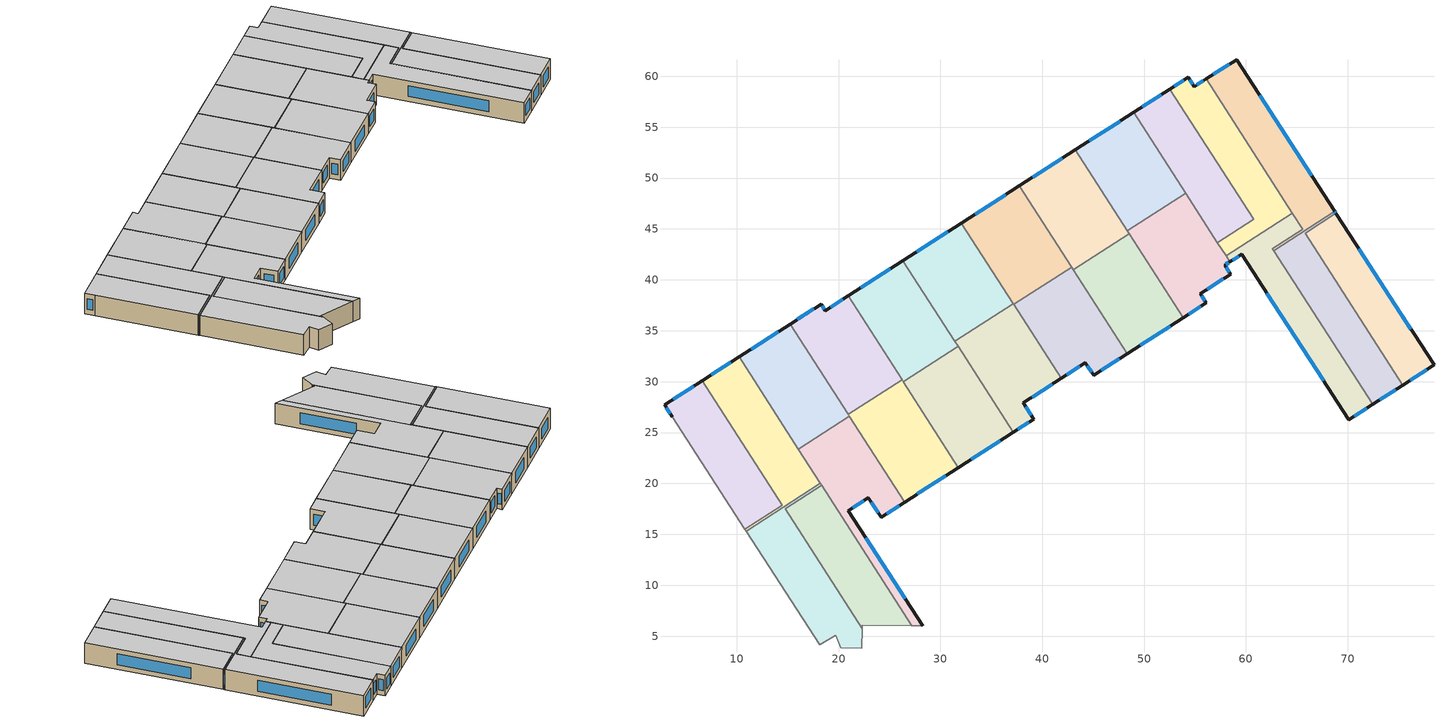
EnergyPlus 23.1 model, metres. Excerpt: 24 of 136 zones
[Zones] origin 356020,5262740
6fda64c62b3f0a39_F0_dwelling_0
 floor ground (EU_floor_Construction): 6.62,30.11 14.48,17.88 10.78,15.5 3.63,26.55 2.89,27.71 z0
 wall outside (EU_wall_Construction): 6.62,30.11 2.89,27.71 3.63,26.55 z0:3
 wall to 6fda64c62b3f0a39_F0_dwelling_1 (EU_wall_Construction): 10.78,15.5 14.48,17.88 6.62,30.11 z0:3
 wall adiabatic (EU_wall_Construction): 3.63,26.55 10.78,15.5 z0:3
 window (EU_Window_Construction): 5.74,29.55 3.76,28.28 / 3.06,27.44 3.46,26.82 z0.7:2.3
 ceiling to 6fda64c62b3f0a39_F1_dwelling_0 (EU_floor_Construction): 14.48,17.88 6.62,30.11 2.89,27.71 3.63,26.55 10.78,15.5 z3
6fda64c62b3f0a39_F0_dwelling_1
 floor ground (EU_floor_Construction): 10.22,32.42 18.2,20 10.91,15.31 10.78,15.5 14.48,17.88 6.62,30.11 z0
 wall outside (EU_wall_Construction): 10.22,32.42 6.62,30.11 z0:3
 wall to 6fda64c62b3f0a39_F0_dwelling_2 (EU_wall_Construction): 10.91,15.31 18.2,20 z0:3
 wall adiabatic (EU_wall_Construction): 10.78,15.5 10.91,15.31 z0:3
 wall to 6fda64c62b3f0a39_F0_dwelling_4 (EU_wall_Construction): 16.03,23.38 10.22,32.42 z0:3
 wall to 6fda64c62b3f0a39_F0_dwelling_5 (EU_wall_Construction): 18.2,20 16.03,23.38 z0:3
 window (EU_Window_Construction): 9.37,31.88 7.46,30.65 z0.7:2.3
 ceiling to 6fda64c62b3f0a39_F1_dwelling_1 (EU_floor_Construction): 14.48,17.88 10.78,15.5 10.91,15.31 18.2,20 10.22,32.42 6.62,30.11 z3
6fda64c62b3f0a39_F0_dwelling_10
 floor ground (EU_floor_Construction): 32.06,45.58 37.14,37.67 31.39,33.98 26.31,41.88 z0
 wall outside (EU_wall_Construction): 32.06,45.58 26.31,41.88 z0:3
 wall to 6fda64c62b3f0a39_F0_dwelling_11 (EU_wall_Construction): 31.39,33.98 37.14,37.67 z0:3
 wall to 6fda64c62b3f0a39_F0_dwelling_12 (EU_wall_Construction): 37.14,37.67 32.06,45.58 z0:3
 wall to 6fda64c62b3f0a39_F0_dwelling_8 (EU_wall_Construction): 26.31,41.88 31.39,33.98 z0:3
 window (EU_Window_Construction): 30.71,44.71 27.66,42.75 z0.7:2.3
 ceiling to 6fda64c62b3f0a39_F1_dwelling_10 (EU_floor_Construction): 37.14,37.67 32.06,45.58 26.31,41.88 31.39,33.98 z3
6fda64c62b3f0a39_F0_dwelling_11
 floor ground (EU_floor_Construction): 37.14,37.67 41.86,30.33 38.11,27.93 39.15,26.31 37.15,25.02 31.39,33.98 z0
 wall outside (EU_wall_Construction): 37.15,25.02 39.15,26.31 38.11,27.93 41.86,30.33 z0:3
 wall to 6fda64c62b3f0a39_F0_dwelling_9 (EU_wall_Construction): 31.73,33.45 37.15,25.02 z0:3
 wall to 6fda64c62b3f0a39_F0_dwelling_13 (EU_wall_Construction): 41.86,30.33 37.19,37.59 z0:3
 wall to 6fda64c62b3f0a39_F0_dwelling_12 (EU_wall_Construction): 37.19,37.59 37.14,37.67 z0:3
 wall to 6fda64c62b3f0a39_F0_dwelling_8 (EU_wall_Construction): 31.39,33.98 31.73,33.46 z0:3
 window (EU_Window_Construction): 38.99,28.49 40.98,29.77 / 38.91,26.69 38.36,27.55 / 37.62,25.33 38.68,26.01 z0.7:2.3
 ceiling to 6fda64c62b3f0a39_F1_dwelling_11 (EU_floor_Construction): 39.15,26.31 38.11,27.93 41.86,30.33 37.14,37.67 31.39,33.98 37.15,25.02 z3
6fda64c62b3f0a39_F0_dwelling_12
 floor ground (EU_floor_Construction): 37.75,49.24 42.88,41.25 37.19,37.59 32.06,45.58 z0
 wall outside (EU_wall_Construction): 37.75,49.24 32.06,45.58 z0:3
 wall to 6fda64c62b3f0a39_F0_dwelling_13 (EU_wall_Construction): 37.19,37.59 42.88,41.25 z0:3
 wall to 6fda64c62b3f0a39_F0_dwelling_14 (EU_wall_Construction): 42.88,41.25 37.75,49.24 z0:3
 window (EU_Window_Construction): 36.41,48.38 33.4,46.44 z0.7:2.3
 ceiling to 6fda64c62b3f0a39_F1_dwelling_12 (EU_floor_Construction): 42.88,41.25 37.75,49.24 32.06,45.58 37.19,37.59 z3
6fda64c62b3f0a39_F0_dwelling_13
 floor ground (EU_floor_Construction): 42.88,41.25 48.35,32.74 45.03,30.61 44.24,31.86 41.86,30.33 37.19,37.59 z0
 wall outside (EU_wall_Construction): 41.86,30.33 44.24,31.86 45.03,30.61 48.35,32.74 z0:3
 wall to 6fda64c62b3f0a39_F0_dwelling_15 (EU_wall_Construction): 48.35,32.74 43.05,40.99 z0:3
 wall to 6fda64c62b3f0a39_F0_dwelling_14 (EU_wall_Construction): 43.05,40.99 42.88,41.25 z0:3
 window (EU_Window_Construction): 45.81,31.11 47.57,32.24 / 44.42,31.56 44.85,30.9 / 42.42,30.69 43.68,31.5 z0.7:2.3
 ceiling to 6fda64c62b3f0a39_F1_dwelling_13 (EU_floor_Construction): 48.35,32.74 42.88,41.25 37.19,37.59 41.86,30.33 44.24,31.86 45.03,30.61 z3
6fda64c62b3f0a39_F0_dwelling_14
 floor ground (EU_floor_Construction): 43.26,52.78 48.56,44.53 43.05,40.99 37.75,49.24 z0
 wall outside (EU_wall_Construction): 43.26,52.78 37.75,49.24 z0:3
 wall to 6fda64c62b3f0a39_F0_dwelling_15 (EU_wall_Construction): 43.05,40.99 48.56,44.53 z0:3
 wall to 6fda64c62b3f0a39_F0_dwelling_16 (EU_wall_Construction): 48.36,44.85 43.26,52.78 z0:3
 wall to 6fda64c62b3f0a39_F0_dwelling_17 (EU_wall_Construction): 48.56,44.53 48.36,44.85 z0:3
 window (EU_Window_Construction): 41.97,51.95 39.05,50.07 z0.7:2.3
 ceiling to 6fda64c62b3f0a39_F1_dwelling_14 (EU_floor_Construction): 48.56,44.53 43.26,52.78 37.75,49.24 43.05,40.99 z3
6fda64c62b3f0a39_F0_dwelling_15
 floor ground (EU_floor_Construction): 48.56,44.53 53.86,36.29 48.35,32.74 43.05,40.99 z0
 wall outside (EU_wall_Construction): 48.35,32.74 53.86,36.29 z0:3
 wall to 6fda64c62b3f0a39_F0_dwelling_17 (EU_wall_Construction): 53.86,36.29 48.56,44.53 z0:3
 window (EU_Window_Construction): 49.64,33.57 52.56,35.45 z0.7:2.3
 ceiling to 6fda64c62b3f0a39_F1_dwelling_15 (EU_floor_Construction): 53.86,36.29 48.56,44.53 43.05,40.99 48.35,32.74 z3
6fda64c62b3f0a39_F0_dwelling_16
 floor ground (EU_floor_Construction): 48.99,56.46 54.09,48.53 48.36,44.85 43.26,52.78 z0
 wall outside (EU_wall_Construction): 48.99,56.46 43.26,52.78 z0:3
 wall to 6fda64c62b3f0a39_F0_dwelling_17 (EU_wall_Construction): 48.36,44.85 54.09,48.53 z0:3
 wall to 6fda64c62b3f0a39_F0_dwelling_18 (EU_wall_Construction): 54.09,48.53 48.99,56.46 z0:3
 window (EU_Window_Construction): 47.65,55.6 44.61,53.64 z0.7:2.3
 ceiling to 6fda64c62b3f0a39_F1_dwelling_16 (EU_floor_Construction): 54.09,48.53 48.99,56.46 43.26,52.78 48.36,44.85 z3
6fda64c62b3f0a39_F0_dwelling_17
 floor ground (EU_floor_Construction): 54.09,48.53 58.43,41.77 57.93,41.45 58.5,40.56 55.53,38.64 56.11,37.74 53.86,36.29 48.36,44.85 z0
 wall outside (EU_wall_Construction): 53.86,36.29 56.11,37.74 55.53,38.64 58.5,40.56 57.93,41.45 58.43,41.77 z0:3
 wall to 6fda64c62b3f0a39_F0_dwelling_19 (EU_wall_Construction): 58.05,42.36 57.21,43.67 z0:3
 wall to 6fda64c62b3f0a39_F0_dwelling_20 (EU_wall_Construction): 58.43,41.77 58.05,42.36 z0:3
 wall to 6fda64c62b3f0a39_F0_dwelling_18 (EU_wall_Construction): 57.21,43.67 54.09,48.53 z0:3
 window (EU_Window_Construction): 58.05,41.52 58.31,41.69 / 58.37,40.77 58.06,41.24 / 56.22,39.09 57.8,40.11 / 55.97,37.95 55.66,38.43 / 54.39,36.63 55.58,37.39 z0.7:2.3
 ceiling to 6fda64c62b3f0a39_F1_dwelling_17 (EU_floor_Construction): 56.11,37.74 55.53,38.64 58.5,40.56 57.93,41.45 58.43,41.77 54.09,48.53 48.36,44.85 53.86,36.29 z3
6fda64c62b3f0a39_F0_dwelling_18
 floor ground (EU_floor_Construction): 52.54,58.74 60.76,45.95 57.21,43.67 48.99,56.46 z0
 wall outside (EU_wall_Construction): 52.54,58.74 48.99,56.46 z0:3
 wall to 6fda64c62b3f0a39_F0_dwelling_19 (EU_wall_Construction): 57.21,43.67 60.76,45.95 52.54,58.74 z0:3
 window (EU_Window_Construction): 51.71,58.21 49.83,57 z0.7:2.3
 ceiling to 6fda64c62b3f0a39_F1_dwelling_18 (EU_floor_Construction): 60.76,45.95 52.54,58.74 48.99,56.46 57.21,43.67 z3
6fda64c62b3f0a39_F0_dwelling_19
 floor ground (EU_floor_Construction): 56.1,59.74 64.58,46.55 58.05,42.36 57.21,43.67 60.76,45.95 52.54,58.74 54.34,59.9 54.93,58.98 z0
 wall outside (EU_wall_Construction): 56.1,59.74 54.93,58.98 54.34,59.9 52.54,58.74 z0:3
 wall to 6fda64c62b3f0a39_F0_dwelling_20 (EU_wall_Construction): 58.05,42.36 64.58,46.55 z0:3
 wall to 6fda64c62b3f0a39_F0_dwelling_21 (EU_wall_Construction): 64.58,46.55 56.1,59.74 z0:3
 window (EU_Window_Construction): 53.92,59.63 52.97,59.01 / 54.79,59.2 54.48,59.68 / 55.83,59.56 55.2,59.16 z0.7:2.3
 ceiling to 6fda64c62b3f0a39_F1_dwelling_19 (EU_floor_Construction): 64.58,46.55 56.1,59.74 54.93,58.98 54.34,59.9 52.54,58.74 60.76,45.95 57.21,43.67 58.05,42.36 z3
6fda64c62b3f0a39_F0_dwelling_2
 floor ground (EU_floor_Construction): 18.33,19.8 14.73,17.49 22.3,5.7 22.27,3.79 20.19,3.86 19.7,5.07 18.12,4.17 10.91,15.31 18.2,20 z0
 wall adiabatic (EU_wall_Construction): 10.91,15.31 18.12,4.17 19.7,5.07 20.19,3.86 22.27,3.79 22.3,5.7 z0:3
 wall to 6fda64c62b3f0a39_F0_dwelling_5 (EU_wall_Construction): 18.33,19.8 18.2,20 z0:3
 wall to 6fda64c62b3f0a39_F0_dwelling_3 (EU_wall_Construction): 22.3,5.7 14.73,17.49 18.33,19.8 z0:3
 ceiling to 6fda64c62b3f0a39_F1_dwelling_2 (EU_floor_Construction): 22.27,3.79 22.3,5.7 14.73,17.49 18.33,19.8 18.2,20 10.91,15.31 18.12,4.17 19.7,5.07 20.19,3.86 z3
6fda64c62b3f0a39_F0_dwelling_20
 floor ground (EU_floor_Construction): 65.58,44.98 62.61,43.07 72.45,27.76 70.1,26.25 59.58,42.51 58.43,41.77 58.05,42.36 64.58,46.55 z0
 wall outside (EU_wall_Construction): 58.43,41.77 59.58,42.51 70.1,26.25 72.45,27.76 z0:3
 wall to 6fda64c62b3f0a39_F0_dwelling_21 (EU_wall_Construction): 62.74,42.88 62.61,43.07 65.58,44.98 64.58,46.55 z0:3
 wall to 6fda64c62b3f0a39_F0_dwelling_22 (EU_wall_Construction): 72.45,27.76 62.74,42.88 z0:3
 window (EU_Window_Construction): 70.65,26.6 71.9,27.4 / 62.05,38.69 67.63,30.07 / 58.7,41.94 59.31,42.34 z0.7:2.3
 ceiling to 6fda64c62b3f0a39_F1_dwelling_20 (EU_floor_Construction): 72.45,27.76 62.61,43.07 65.58,44.98 64.58,46.55 58.05,42.36 58.43,41.77 59.58,42.51 70.1,26.25 z3
6fda64c62b3f0a39_F0_dwelling_21
 floor ground (EU_floor_Construction): 59.08,61.65 68.73,46.73 62.74,42.88 62.61,43.07 65.58,44.98 56.1,59.74 z0
 wall outside (EU_wall_Construction): 68.73,46.73 59.08,61.65 56.1,59.74 z0:3
 wall to 6fda64c62b3f0a39_F0_dwelling_22 (EU_wall_Construction): 62.74,42.88 68.73,46.73 z0:3
 window (EU_Window_Construction): 58.38,61.2 56.8,60.18 / 66.46,50.23 61.35,58.14 z0.7:2.3
 ceiling to 6fda64c62b3f0a39_F1_dwelling_21 (EU_floor_Construction): 65.58,44.98 62.61,43.07 62.74,42.88 68.73,46.73 59.08,61.65 56.1,59.74 z3
6fda64c62b3f0a39_F0_dwelling_22
 floor ground (EU_floor_Construction): 68.85,46.54 65.83,44.59 75.42,29.67 72.45,27.76 62.74,42.88 68.73,46.73 z0
 wall outside (EU_wall_Construction): 72.45,27.76 75.42,29.67 / 68.85,46.54 68.73,46.73 z0:3
 wall to 6fda64c62b3f0a39_F0_dwelling_23 (EU_wall_Construction): 75.42,29.67 65.83,44.59 68.85,46.54 z0:3
 window (EU_Window_Construction): 73.15,28.21 74.72,29.22 / 68.82,46.58 68.76,46.68 z0.7:2.3
 ceiling to 6fda64c62b3f0a39_F1_dwelling_22 (EU_floor_Construction): 75.42,29.67 65.83,44.59 68.85,46.54 68.73,46.73 62.74,42.88 72.45,27.76 z3
6fda64c62b3f0a39_F0_dwelling_23
 floor ground (EU_floor_Construction): 68.85,46.54 78.49,31.64 75.42,29.67 65.83,44.59 z0
 wall outside (EU_wall_Construction): 75.42,29.67 78.49,31.64 68.85,46.54 z0:3
 window (EU_Window_Construction): 76.22,35.14 71.11,43.04 / 76.14,30.13 77.77,31.17 z0.7:2.3
 ceiling to 6fda64c62b3f0a39_F1_dwelling_23 (EU_floor_Construction): 78.49,31.64 68.85,46.54 65.83,44.59 75.42,29.67 z3
6fda64c62b3f0a39_F0_dwelling_3
 floor ground (EU_floor_Construction): 18.33,19.8 27.19,6.01 22.31,6.05 22.3,5.7 14.73,17.49 z0
 wall adiabatic (EU_wall_Construction): 22.3,5.7 22.31,6.05 27.19,6.01 z0:3
 wall to 6fda64c62b3f0a39_F0_dwelling_5 (EU_wall_Construction): 27.19,6.01 18.33,19.8 z0:3
 ceiling to 6fda64c62b3f0a39_F1_dwelling_3 (EU_floor_Construction): 27.19,6.01 18.33,19.8 14.73,17.49 22.3,5.7 22.31,6.05 z3
6fda64c62b3f0a39_F0_dwelling_4
 floor ground (EU_floor_Construction): 15.24,35.65 21.05,26.61 16.03,23.38 10.22,32.42 z0
 wall outside (EU_wall_Construction): 15.24,35.65 10.22,32.42 z0:3
 wall to 6fda64c62b3f0a39_F0_dwelling_5 (EU_wall_Construction): 16.03,23.38 21.05,26.61 z0:3
 wall to 6fda64c62b3f0a39_F0_dwelling_6 (EU_wall_Construction): 20.94,26.78 15.24,35.65 z0:3
 wall to 6fda64c62b3f0a39_F0_dwelling_7 (EU_wall_Construction): 21.05,26.61 20.94,26.78 z0:3
 window (EU_Window_Construction): 14.06,34.9 11.4,33.18 z0.7:2.3
 ceiling to 6fda64c62b3f0a39_F1_dwelling_4 (EU_floor_Construction): 21.05,26.61 15.24,35.65 10.22,32.42 16.03,23.38 z3
6fda64c62b3f0a39_F0_dwelling_5
 floor ground (EU_floor_Construction): 21.05,26.61 26.47,18.17 24.16,16.68 22.92,18.59 20.94,17.33 28.27,6 27.19,6.01 18.33,19.8 18.2,20 16.03,23.38 z0
 wall outside (EU_wall_Construction): 28.27,6 20.94,17.33 22.92,18.59 24.16,16.68 26.47,18.17 z0:3
 wall adiabatic (EU_wall_Construction): 27.19,6.01 28.27,6 z0:3
 wall to 6fda64c62b3f0a39_F0_dwelling_7 (EU_wall_Construction): 26.47,18.17 21.05,26.61 z0:3
 window (EU_Window_Construction): 24.7,17.03 25.93,17.82 / 23.21,18.14 23.87,17.13 / 21.41,17.62 22.45,18.3 / 26.55,8.66 22.66,14.67 z0.7:2.3
 ceiling to 6fda64c62b3f0a39_F1_dwelling_5 (EU_floor_Construction): 28.27,6 20.94,17.33 22.92,18.59 24.16,16.68 26.47,18.17 21.05,26.61 16.03,23.38 18.2,20 18.33,19.8 27.19,6.01 z3
6fda64c62b3f0a39_F0_dwelling_6
 floor ground (EU_floor_Construction): 20.92,38.42 26.22,30.17 20.94,26.78 15.24,35.65 18.27,37.6 18.67,36.98 z0
 wall outside (EU_wall_Construction): 20.92,38.42 18.67,36.98 18.27,37.6 15.24,35.65 z0:3
 wall to 6fda64c62b3f0a39_F0_dwelling_7 (EU_wall_Construction): 20.94,26.78 26.22,30.17 z0:3
 wall to 6fda64c62b3f0a39_F0_dwelling_8 (EU_wall_Construction): 26.22,30.17 20.92,38.42 z0:3
 window (EU_Window_Construction): 17.56,37.14 15.95,36.11 / 18.58,37.12 18.36,37.45 / 20.39,38.08 19.2,37.32 z0.7:2.3
 ceiling to 6fda64c62b3f0a39_F1_dwelling_6 (EU_floor_Construction): 26.22,30.17 20.92,38.42 18.67,36.98 18.27,37.6 15.24,35.65 20.94,26.78 z3
6fda64c62b3f0a39_F0_dwelling_7
 floor ground (EU_floor_Construction): 26.22,30.17 31.76,21.56 26.47,18.17 20.94,26.78 z0
 wall outside (EU_wall_Construction): 26.47,18.17 31.76,21.56 z0:3
 wall to 6fda64c62b3f0a39_F0_dwelling_9 (EU_wall_Construction): 31.76,21.56 26.34,29.99 z0:3
 wall to 6fda64c62b3f0a39_F0_dwelling_8 (EU_wall_Construction): 26.34,29.99 26.22,30.17 z0:3
 window (EU_Window_Construction): 27.71,18.97 30.52,20.76 z0.7:2.3
 ceiling to 6fda64c62b3f0a39_F1_dwelling_7 (EU_floor_Construction): 31.76,21.56 26.22,30.17 20.94,26.78 26.47,18.17 z3
6fda64c62b3f0a39_F0_dwelling_8
 floor ground (EU_floor_Construction): 26.31,41.88 31.73,33.46 26.34,29.99 20.92,38.42 z0
 wall outside (EU_wall_Construction): 26.31,41.88 20.92,38.42 z0:3
 wall to 6fda64c62b3f0a39_F0_dwelling_9 (EU_wall_Construction): 26.34,29.99 31.73,33.46 z0:3
 window (EU_Window_Construction): 25.05,41.07 22.19,39.23 z0.7:2.3
 ceiling to 6fda64c62b3f0a39_F1_dwelling_8 (EU_floor_Construction): 31.73,33.46 26.31,41.88 20.92,38.42 26.34,29.99 z3
6fda64c62b3f0a39_F0_dwelling_9
 floor ground (EU_floor_Construction): 31.73,33.46 37.15,25.02 31.76,21.56 26.34,29.99 z0
 wall outside (EU_wall_Construction): 31.76,21.56 37.15,25.02 z0:3
 window (EU_Window_Construction): 33.02,22.37 35.88,24.21 z0.7:2.3
 ceiling to 6fda64c62b3f0a39_F1_dwelling_9 (EU_floor_Construction): 37.15,25.02 31.73,33.46 26.34,29.99 31.76,21.56 z3
[Building]
EU S2 Campaign: North Axis=0; Terrain=City; Solar Distribution=FullExterior
[Site:Location]
Budapest.Ferenc.Liszt.Intl.AP: Latitude=47.437; Longitude=19.256; Time Zone=1; Elevation=185
[SizingPeriod:WeatherFileDays]
AnnualSizingPeriod: Begin Month=1; Begin Day of Month=1; End Month=12; End Day of Month=31; Day of Week for Start Day=Monday; Use Weather File Daylight Saving Period=No; Use Weather File Rain and Snow Indicators=No
[MATERIAL]
EU_InternalMass_Material: Roughness=MediumRough; Thickness=0.1; Conductivity=1; Density=1800; Specific Heat=900; Thermal Absorptance=0.9; Solar Absorptance=0.7; Visible Absorptance=0.7
[MATERIAL:NOMASS] Roughness=MediumRough; Thermal Absorptance=0.9; Solar Absorptance=0.7; Visible Absorptance=0.7
Name | Thermal Resistance
EU_wall_NoMass | 0.832559
EU_floor_NoMass | 0.872794
[WINDOWMATERIAL:SIMPLEGLAZINGSYSTEM]
EU_Window_SimpleGlazing: UFactor=2.79869; Solar Heat Gain Coefficient=0.75; Visible Transmittance=0.75
[CONSTRUCTION]
EU_wall_Construction: EU_wall_NoMass
EU_floor_Construction: EU_floor_NoMass
EU_Window_Construction: EU_Window_SimpleGlazing
EU_InternalMass_Construction: EU_InternalMass_Material
[ZONE] Type=1; Multiplier=1; Ceiling Height=autocalculate; Floor Area=autocalculate; Part of Total Floor Area=Yes
Name | Volume
6fda64c62b3f0a39_F0_dwelling_0 | 192.625
6fda64c62b3f0a39_F0_dwelling_1 | 192.644
6fda64c62b3f0a39_F0_dwelling_10 | 192.657
6fda64c62b3f0a39_F0_dwelling_11 | 192.633
6fda64c62b3f0a39_F0_dwelling_12; 6fda64c62b3f0a39_F0_dwelling_22; 6fda64c62b3f0a39_F0_dwelling_7 | 192.626
6fda64c62b3f0a39_F0_dwelling_13 | 192.621
6fda64c62b3f0a39_F0_dwelling_14; 6fda64c62b3f0a39_F0_dwelling_19 | 192.646
6fda64c62b3f0a39_F0_dwelling_15 | 192.645
6fda64c62b3f0a39_F0_dwelling_16 | 192.619
6fda64c62b3f0a39_F0_dwelling_17; 6fda64c62b3f0a39_F0_dwelling_9 | 192.632
6fda64c62b3f0a39_F0_dwelling_18 | 192.649
6fda64c62b3f0a39_F0_dwelling_2 | 192.631
6fda64c62b3f0a39_F0_dwelling_20 | 192.656
6fda64c62b3f0a39_F0_dwelling_21 | 192.635
6fda64c62b3f0a39_F0_dwelling_23 | 192.613
6fda64c62b3f0a39_F0_dwelling_3 | 192.623
6fda64c62b3f0a39_F0_dwelling_4 | 192.661
6fda64c62b3f0a39_F0_dwelling_5 | 192.63
6fda64c62b3f0a39_F0_dwelling_6 | 192.647
6fda64c62b3f0a39_F0_dwelling_8 | 192.614
[INTERNALMASS] Construction=EU_InternalMass_Construction
Name | Zone or ZoneList | Surface Area
6fda64c62b3f0a39_F0_dwelling_0_EU_InternalMass | 6fda64c62b3f0a39_F0_dwelling_0 | 64.2085
6fda64c62b3f0a39_F0_dwelling_1_EU_InternalMass | 6fda64c62b3f0a39_F0_dwelling_1 | 64.2147
6fda64c62b3f0a39_F0_dwelling_2_EU_InternalMass | 6fda64c62b3f0a39_F0_dwelling_2 | 64.21
6fda64c62b3f0a39_F0_dwelling_3_EU_InternalMass | 6fda64c62b3f0a39_F0_dwelling_3 | 64.2078
6fda64c62b3f0a39_F0_dwelling_4_EU_InternalMass | 6fda64c62b3f0a39_F0_dwelling_4 | 64.22
6fda64c62b3f0a39_F0_dwelling_5_EU_InternalMass | 6fda64c62b3f0a39_F0_dwelling_5 | 64.2097
6fda64c62b3f0a39_F0_dwelling_6_EU_InternalMass | 6fda64c62b3f0a39_F0_dwelling_6 | 64.2157
6fda64c62b3f0a39_F0_dwelling_7_EU_InternalMass | 6fda64c62b3f0a39_F0_dwelling_7 | 64.2082
6fda64c62b3f0a39_F0_dwelling_8_EU_InternalMass | 6fda64c62b3f0a39_F0_dwelling_8 | 64.2047
6fda64c62b3f0a39_F0_dwelling_9_EU_InternalMass | 6fda64c62b3f0a39_F0_dwelling_9 | 64.2101
6fda64c62b3f0a39_F0_dwelling_10_EU_InternalMass | 6fda64c62b3f0a39_F0_dwelling_10 | 64.2169
6fda64c62b3f0a39_F0_dwelling_11_EU_InternalMass | 6fda64c62b3f0a39_F0_dwelling_11 | 64.2109
6fda64c62b3f0a39_F0_dwelling_12_EU_InternalMass | 6fda64c62b3f0a39_F0_dwelling_12 | 64.2081
6fda64c62b3f0a39_F0_dwelling_13_EU_InternalMass | 6fda64c62b3f0a39_F0_dwelling_13 | 64.2067
6fda64c62b3f0a39_F0_dwelling_14_EU_InternalMass | 6fda64c62b3f0a39_F0_dwelling_14 | 64.2161
6fda64c62b3f0a39_F0_dwelling_15_EU_InternalMass | 6fda64c62b3f0a39_F0_dwelling_15 | 64.2146
6fda64c62b3f0a39_F0_dwelling_16_EU_InternalMass | 6fda64c62b3f0a39_F0_dwelling_16 | 64.2062
6fda64c62b3f0a39_F0_dwelling_17_EU_InternalMass | 6fda64c62b3f0a39_F0_dwelling_17 | 64.211
6fda64c62b3f0a39_F0_dwelling_18_EU_InternalMass | 6fda64c62b3f0a39_F0_dwelling_18 | 64.2174
6fda64c62b3f0a39_F0_dwelling_19_EU_InternalMass | 6fda64c62b3f0a39_F0_dwelling_19 | 64.215
6fda64c62b3f0a39_F0_dwelling_20_EU_InternalMass | 6fda64c62b3f0a39_F0_dwelling_20 | 64.2183
6fda64c62b3f0a39_F0_dwelling_21_EU_InternalMass | 6fda64c62b3f0a39_F0_dwelling_21 | 64.2117
6fda64c62b3f0a39_F0_dwelling_22_EU_InternalMass | 6fda64c62b3f0a39_F0_dwelling_22 | 64.2078
6fda64c62b3f0a39_F0_dwelling_23_EU_InternalMass | 6fda64c62b3f0a39_F0_dwelling_23 | 64.2048
[OTHEREQUIPMENT] Fuel Type=Electricity; Design Level Calculation Method=Watts/Area; Power per Zone Floor Area=1; Fraction Latent=0; Fraction Radiant=0; Fraction Lost=0; Carbon Dioxide Generation Rate=0; EndUse Subcategory=EU_Step8_InternalGains
Name | Zone or ZoneList or Space or SpaceList | Schedule
EU_Step8_InternalGain_6fda64c62b3f0a39_F0_dwelling_0_f000 | 6fda64c62b3f0a39_F0_dwelling_0 | EU_Step8_GainSchedule_6fda64c62b3f0a39_F0_dwelling_0_f000
EU_Step8_InternalGain_6fda64c62b3f0a39_F0_dwelling_1_f000 | 6fda64c62b3f0a39_F0_dwelling_1 | EU_Step8_GainSchedule_6fda64c62b3f0a39_F0_dwelling_1_f000
EU_Step8_InternalGain_6fda64c62b3f0a39_F0_dwelling_2_f000 | 6fda64c62b3f0a39_F0_dwelling_2 | EU_Step8_GainSchedule_6fda64c62b3f0a39_F0_dwelling_2_f000
EU_Step8_InternalGain_6fda64c62b3f0a39_F0_dwelling_3_f000 | 6fda64c62b3f0a39_F0_dwelling_3 | EU_Step8_GainSchedule_6fda64c62b3f0a39_F0_dwelling_3_f000
EU_Step8_InternalGain_6fda64c62b3f0a39_F0_dwelling_4_f000 | 6fda64c62b3f0a39_F0_dwelling_4 | EU_Step8_GainSchedule_6fda64c62b3f0a39_F0_dwelling_4_f000
EU_Step8_InternalGain_6fda64c62b3f0a39_F0_dwelling_5_f000 | 6fda64c62b3f0a39_F0_dwelling_5 | EU_Step8_GainSchedule_6fda64c62b3f0a39_F0_dwelling_5_f000
EU_Step8_InternalGain_6fda64c62b3f0a39_F0_dwelling_6_f000 | 6fda64c62b3f0a39_F0_dwelling_6 | EU_Step8_GainSchedule_6fda64c62b3f0a39_F0_dwelling_6_f000
EU_Step8_InternalGain_6fda64c62b3f0a39_F0_dwelling_7_f000 | 6fda64c62b3f0a39_F0_dwelling_7 | EU_Step8_GainSchedule_6fda64c62b3f0a39_F0_dwelling_7_f000
EU_Step8_InternalGain_6fda64c62b3f0a39_F0_dwelling_8_f000 | 6fda64c62b3f0a39_F0_dwelling_8 | EU_Step8_GainSchedule_6fda64c62b3f0a39_F0_dwelling_8_f000
EU_Step8_InternalGain_6fda64c62b3f0a39_F0_dwelling_9_f000 | 6fda64c62b3f0a39_F0_dwelling_9 | EU_Step8_GainSchedule_6fda64c62b3f0a39_F0_dwelling_9_f000
EU_Step8_InternalGain_6fda64c62b3f0a39_F0_dwelling_10_f000 | 6fda64c62b3f0a39_F0_dwelling_10 | EU_Step8_GainSchedule_6fda64c62b3f0a39_F0_dwelling_10_f000
EU_Step8_InternalGain_6fda64c62b3f0a39_F0_dwelling_11_f000 | 6fda64c62b3f0a39_F0_dwelling_11 | EU_Step8_GainSchedule_6fda64c62b3f0a39_F0_dwelling_11_f000
EU_Step8_InternalGain_6fda64c62b3f0a39_F0_dwelling_12_f000 | 6fda64c62b3f0a39_F0_dwelling_12 | EU_Step8_GainSchedule_6fda64c62b3f0a39_F0_dwelling_12_f000
EU_Step8_InternalGain_6fda64c62b3f0a39_F0_dwelling_13_f000 | 6fda64c62b3f0a39_F0_dwelling_13 | EU_Step8_GainSchedule_6fda64c62b3f0a39_F0_dwelling_13_f000
EU_Step8_InternalGain_6fda64c62b3f0a39_F0_dwelling_14_f000 | 6fda64c62b3f0a39_F0_dwelling_14 | EU_Step8_GainSchedule_6fda64c62b3f0a39_F0_dwelling_14_f000
EU_Step8_InternalGain_6fda64c62b3f0a39_F0_dwelling_15_f000 | 6fda64c62b3f0a39_F0_dwelling_15 | EU_Step8_GainSchedule_6fda64c62b3f0a39_F0_dwelling_15_f000
EU_Step8_InternalGain_6fda64c62b3f0a39_F0_dwelling_16_f000 | 6fda64c62b3f0a39_F0_dwelling_16 | EU_Step8_GainSchedule_6fda64c62b3f0a39_F0_dwelling_16_f000
EU_Step8_InternalGain_6fda64c62b3f0a39_F0_dwelling_17_f000 | 6fda64c62b3f0a39_F0_dwelling_17 | EU_Step8_GainSchedule_6fda64c62b3f0a39_F0_dwelling_17_f000
EU_Step8_InternalGain_6fda64c62b3f0a39_F0_dwelling_18_f000 | 6fda64c62b3f0a39_F0_dwelling_18 | EU_Step8_GainSchedule_6fda64c62b3f0a39_F0_dwelling_18_f000
EU_Step8_InternalGain_6fda64c62b3f0a39_F0_dwelling_19_f000 | 6fda64c62b3f0a39_F0_dwelling_19 | EU_Step8_GainSchedule_6fda64c62b3f0a39_F0_dwelling_19_f000
EU_Step8_InternalGain_6fda64c62b3f0a39_F0_dwelling_20_f000 | 6fda64c62b3f0a39_F0_dwelling_20 | EU_Step8_GainSchedule_6fda64c62b3f0a39_F0_dwelling_20_f000
EU_Step8_InternalGain_6fda64c62b3f0a39_F0_dwelling_21_f000 | 6fda64c62b3f0a39_F0_dwelling_21 | EU_Step8_GainSchedule_6fda64c62b3f0a39_F0_dwelling_21_f000
EU_Step8_InternalGain_6fda64c62b3f0a39_F0_dwelling_22_f000 | 6fda64c62b3f0a39_F0_dwelling_22 | EU_Step8_GainSchedule_6fda64c62b3f0a39_F0_dwelling_22_f000
EU_Step8_InternalGain_6fda64c62b3f0a39_F0_dwelling_23_f000 | 6fda64c62b3f0a39_F0_dwelling_23 | EU_Step8_GainSchedule_6fda64c62b3f0a39_F0_dwelling_23_f000
[ZONEVENTILATION:DESIGNFLOWRATE] Schedule=EU_AlwaysOn; Design Flow Rate Calculation Method=AirChanges/Hour; Air Changes per Hour=0.475469; Ventilation Type=Natural; Fan Pressure Rise=0; Fan Total Efficiency=1; Constant Term Coefficient=1; Temperature Term Coefficient=0; Velocity Term Coefficient=0; Velocity Squared Term Coefficient=0; Minimum Indoor Temperature=-100; Maximum Indoor Temperature=100; Delta Temperature=-100; Minimum Outdoor Temperature=-100; Maximum Outdoor Temperature=100; Maximum Wind Speed=40
Name | Zone or ZoneList or Space or SpaceList
EU_ConstantAir_6fda64c62b3f0a39_F0_dwelling_0 | 6fda64c62b3f0a39_F0_dwelling_0
EU_ConstantAir_6fda64c62b3f0a39_F0_dwelling_1 | 6fda64c62b3f0a39_F0_dwelling_1
EU_ConstantAir_6fda64c62b3f0a39_F0_dwelling_2 | 6fda64c62b3f0a39_F0_dwelling_2
EU_ConstantAir_6fda64c62b3f0a39_F0_dwelling_3 | 6fda64c62b3f0a39_F0_dwelling_3
EU_ConstantAir_6fda64c62b3f0a39_F0_dwelling_4 | 6fda64c62b3f0a39_F0_dwelling_4
EU_ConstantAir_6fda64c62b3f0a39_F0_dwelling_5 | 6fda64c62b3f0a39_F0_dwelling_5
EU_ConstantAir_6fda64c62b3f0a39_F0_dwelling_6 | 6fda64c62b3f0a39_F0_dwelling_6
EU_ConstantAir_6fda64c62b3f0a39_F0_dwelling_7 | 6fda64c62b3f0a39_F0_dwelling_7
EU_ConstantAir_6fda64c62b3f0a39_F0_dwelling_8 | 6fda64c62b3f0a39_F0_dwelling_8
EU_ConstantAir_6fda64c62b3f0a39_F0_dwelling_9 | 6fda64c62b3f0a39_F0_dwelling_9
EU_ConstantAir_6fda64c62b3f0a39_F0_dwelling_10 | 6fda64c62b3f0a39_F0_dwelling_10
EU_ConstantAir_6fda64c62b3f0a39_F0_dwelling_11 | 6fda64c62b3f0a39_F0_dwelling_11
EU_ConstantAir_6fda64c62b3f0a39_F0_dwelling_12 | 6fda64c62b3f0a39_F0_dwelling_12
EU_ConstantAir_6fda64c62b3f0a39_F0_dwelling_13 | 6fda64c62b3f0a39_F0_dwelling_13
EU_ConstantAir_6fda64c62b3f0a39_F0_dwelling_14 | 6fda64c62b3f0a39_F0_dwelling_14
EU_ConstantAir_6fda64c62b3f0a39_F0_dwelling_15 | 6fda64c62b3f0a39_F0_dwelling_15
EU_ConstantAir_6fda64c62b3f0a39_F0_dwelling_16 | 6fda64c62b3f0a39_F0_dwelling_16
EU_ConstantAir_6fda64c62b3f0a39_F0_dwelling_17 | 6fda64c62b3f0a39_F0_dwelling_17
EU_ConstantAir_6fda64c62b3f0a39_F0_dwelling_18 | 6fda64c62b3f0a39_F0_dwelling_18
EU_ConstantAir_6fda64c62b3f0a39_F0_dwelling_19 | 6fda64c62b3f0a39_F0_dwelling_19
EU_ConstantAir_6fda64c62b3f0a39_F0_dwelling_20 | 6fda64c62b3f0a39_F0_dwelling_20
EU_ConstantAir_6fda64c62b3f0a39_F0_dwelling_21 | 6fda64c62b3f0a39_F0_dwelling_21
EU_ConstantAir_6fda64c62b3f0a39_F0_dwelling_22 | 6fda64c62b3f0a39_F0_dwelling_22
EU_ConstantAir_6fda64c62b3f0a39_F0_dwelling_23 | 6fda64c62b3f0a39_F0_dwelling_23
[HVACTEMPLATE:THERMOSTAT] Constant Heating Setpoint=20; Constant Cooling Setpoint=50
EU_HeatOnly_6fda64c62b3f0a39_F0_dwelling_0; EU_HeatOnly_6fda64c62b3f0a39_F0_dwelling_1; EU_HeatOnly_6fda64c62b3f0a39_F0_dwelling_2; EU_HeatOnly_6fda64c62b3f0a39_F0_dwelling_3; EU_HeatOnly_6fda64c62b3f0a39_F0_dwelling_4; EU_HeatOnly_6fda64c62b3f0a39_F0_dwelling_5; EU_HeatOnly_6fda64c62b3f0a39_F0_dwelling_6; EU_HeatOnly_6fda64c62b3f0a39_F0_dwelling_7; EU_HeatOnly_6fda64c62b3f0a39_F0_dwelling_8; EU_HeatOnly_6fda64c62b3f0a39_F0_dwelling_9; EU_HeatOnly_6fda64c62b3f0a39_F0_dwelling_10; EU_HeatOnly_6fda64c62b3f0a39_F0_dwelling_11; EU_HeatOnly_6fda64c62b3f0a39_F0_dwelling_12; EU_HeatOnly_6fda64c62b3f0a39_F0_dwelling_13; EU_HeatOnly_6fda64c62b3f0a39_F0_dwelling_14; EU_HeatOnly_6fda64c62b3f0a39_F0_dwelling_15; EU_HeatOnly_6fda64c62b3f0a39_F0_dwelling_16; EU_HeatOnly_6fda64c62b3f0a39_F0_dwelling_17; EU_HeatOnly_6fda64c62b3f0a39_F0_dwelling_18; EU_HeatOnly_6fda64c62b3f0a39_F0_dwelling_19; EU_HeatOnly_6fda64c62b3f0a39_F0_dwelling_20; EU_HeatOnly_6fda64c62b3f0a39_F0_dwelling_21; EU_HeatOnly_6fda64c62b3f0a39_F0_dwelling_22; EU_HeatOnly_6fda64c62b3f0a39_F0_dwelling_23; EU_HeatOnly_6fda64c62b3f0a39_F1_dwelling_0; EU_HeatOnly_6fda64c62b3f0a39_F1_dwelling_1; EU_HeatOnly_6fda64c62b3f0a39_F1_dwelling_2; EU_HeatOnly_6fda64c62b3f0a39_F1_dwelling_3; EU_HeatOnly_6fda64c62b3f0a39_F1_dwelling_4; EU_HeatOnly_6fda64c62b3f0a39_F1_dwelling_5; EU_HeatOnly_6fda64c62b3f0a39_F1_dwelling_6; EU_HeatOnly_6fda64c62b3f0a39_F1_dwelling_7; EU_HeatOnly_6fda64c62b3f0a39_F1_dwelling_8; EU_HeatOnly_6fda64c62b3f0a39_F1_dwelling_9; EU_HeatOnly_6fda64c62b3f0a39_F1_dwelling_10; EU_HeatOnly_6fda64c62b3f0a39_F1_dwelling_11; EU_HeatOnly_6fda64c62b3f0a39_F1_dwelling_12; EU_HeatOnly_6fda64c62b3f0a39_F1_dwelling_13; EU_HeatOnly_6fda64c62b3f0a39_F1_dwelling_14; EU_HeatOnly_6fda64c62b3f0a39_F1_dwelling_15; EU_HeatOnly_6fda64c62b3f0a39_F1_dwelling_16; EU_HeatOnly_6fda64c62b3f0a39_F1_dwelling_17; EU_HeatOnly_6fda64c62b3f0a39_F1_dwelling_18; EU_HeatOnly_6fda64c62b3f0a39_F1_dwelling_19; EU_HeatOnly_6fda64c62b3f0a39_F1_dwelling_20; EU_HeatOnly_6fda64c62b3f0a39_F1_dwelling_21; EU_HeatOnly_6fda64c62b3f0a39_F1_dwelling_22; EU_HeatOnly_6fda64c62b3f0a39_F1_dwelling_23; EU_HeatOnly_6fda64c62b3f0a39_F2_dwelling_0; EU_HeatOnly_6fda64c62b3f0a39_F2_dwelling_1; EU_HeatOnly_6fda64c62b3f0a39_F2_dwelling_2; EU_HeatOnly_6fda64c62b3f0a39_F2_dwelling_3; EU_HeatOnly_6fda64c62b3f0a39_F2_dwelling_4; EU_HeatOnly_6fda64c62b3f0a39_F2_dwelling_5; EU_HeatOnly_6fda64c62b3f0a39_F2_dwelling_6; EU_HeatOnly_6fda64c62b3f0a39_F2_dwelling_7; EU_HeatOnly_6fda64c62b3f0a39_F2_dwelling_8; EU_HeatOnly_6fda64c62b3f0a39_F2_dwelling_9; EU_HeatOnly_6fda64c62b3f0a39_F2_dwelling_10; EU_HeatOnly_6fda64c62b3f0a39_F2_dwelling_11; EU_HeatOnly_6fda64c62b3f0a39_F2_dwelling_12; EU_HeatOnly_6fda64c62b3f0a39_F2_dwelling_13; EU_HeatOnly_6fda64c62b3f0a39_F2_dwelling_14; EU_HeatOnly_6fda64c62b3f0a39_F2_dwelling_15; EU_HeatOnly_6fda64c62b3f0a39_F2_dwelling_16; EU_HeatOnly_6fda64c62b3f0a39_F2_dwelling_17; EU_HeatOnly_6fda64c62b3f0a39_F2_dwelling_18; EU_HeatOnly_6fda64c62b3f0a39_F2_dwelling_19; EU_HeatOnly_6fda64c62b3f0a39_F2_dwelling_20; EU_HeatOnly_6fda64c62b3f0a39_F2_dwelling_21; EU_HeatOnly_6fda64c62b3f0a39_F3_dwelling_0; EU_HeatOnly_6fda64c62b3f0a39_F3_dwelling_1; EU_HeatOnly_6fda64c62b3f0a39_F3_dwelling_2; EU_HeatOnly_6fda64c62b3f0a39_F3_dwelling_3; EU_HeatOnly_6fda64c62b3f0a39_F3_dwelling_4; EU_HeatOnly_6fda64c62b3f0a39_F3_dwelling_5; EU_HeatOnly_6fda64c62b3f0a39_F3_dwelling_6; EU_HeatOnly_6fda64c62b3f0a39_F3_dwelling_7; EU_HeatOnly_6fda64c62b3f0a39_F3_dwelling_8; EU_HeatOnly_6fda64c62b3f0a39_F3_dwelling_9; EU_HeatOnly_6fda64c62b3f0a39_F3_dwelling_10; EU_HeatOnly_6fda64c62b3f0a39_F3_dwelling_11; EU_HeatOnly_6fda64c62b3f0a39_F3_dwelling_12; EU_HeatOnly_6fda64c62b3f0a39_F3_dwelling_13; EU_HeatOnly_6fda64c62b3f0a39_F3_dwelling_14; EU_HeatOnly_6fda64c62b3f0a39_F3_dwelling_15; EU_HeatOnly_6fda64c62b3f0a39_F3_dwelling_16; EU_HeatOnly_6fda64c62b3f0a39_F3_dwelling_17; EU_HeatOnly_6fda64c62b3f0a39_F3_dwelling_18; EU_HeatOnly_6fda64c62b3f0a39_F3_dwelling_19; EU_HeatOnly_6fda64c62b3f0a39_F3_dwelling_20; EU_HeatOnly_6fda64c62b3f0a39_F3_dwelling_21; EU_HeatOnly_6fda64c62b3f0a39_F4_dwelling_0; EU_HeatOnly_6fda64c62b3f0a39_F4_dwelling_1; EU_HeatOnly_6fda64c62b3f0a39_F4_dwelling_2; EU_HeatOnly_6fda64c62b3f0a39_F4_dwelling_3; EU_HeatOnly_6fda64c62b3f0a39_F4_dwelling_4; EU_HeatOnly_6fda64c62b3f0a39_F4_dwelling_5; EU_HeatOnly_6fda64c62b3f0a39_F4_dwelling_6; EU_HeatOnly_6fda64c62b3f0a39_F4_dwelling_7; EU_HeatOnly_6fda64c62b3f0a39_F4_dwelling_8; EU_HeatOnly_6fda64c62b3f0a39_F4_dwelling_9; EU_HeatOnly_6fda64c62b3f0a39_F4_dwelling_10; EU_HeatOnly_6fda64c62b3f0a39_F4_dwelling_11; EU_HeatOnly_6fda64c62b3f0a39_F4_dwelling_12; EU_HeatOnly_6fda64c62b3f0a39_F4_dwelling_13; EU_HeatOnly_6fda64c62b3f0a39_F4_dwelling_14; EU_HeatOnly_6fda64c62b3f0a39_F4_dwelling_15; EU_HeatOnly_6fda64c62b3f0a39_F4_dwelling_16; EU_HeatOnly_6fda64c62b3f0a39_F4_dwelling_17; EU_HeatOnly_6fda64c62b3f0a39_F4_dwelling_18; EU_HeatOnly_6fda64c62b3f0a39_F4_dwelling_19; EU_HeatOnly_6fda64c62b3f0a39_F4_dwelling_20; EU_HeatOnly_6fda64c62b3f0a39_F4_dwelling_21; EU_HeatOnly_6fda64c62b3f0a39_F5_dwelling_0; EU_HeatOnly_6fda64c62b3f0a39_F5_dwelling_1; EU_HeatOnly_6fda64c62b3f0a39_F5_dwelling_2; EU_HeatOnly_6fda64c62b3f0a39_F5_dwelling_3; EU_HeatOnly_6fda64c62b3f0a39_F5_dwelling_4; EU_HeatOnly_6fda64c62b3f0a39_F5_dwelling_5; EU_HeatOnly_6fda64c62b3f0a39_F5_dwelling_6; EU_HeatOnly_6fda64c62b3f0a39_F5_dwelling_7; EU_HeatOnly_6fda64c62b3f0a39_F5_dwelling_8; EU_HeatOnly_6fda64c62b3f0a39_F5_dwelling_9; EU_HeatOnly_6fda64c62b3f0a39_F5_dwelling_10; EU_HeatOnly_6fda64c62b3f0a39_F5_dwelling_11; EU_HeatOnly_6fda64c62b3f0a39_F5_dwelling_12; EU_HeatOnly_6fda64c62b3f0a39_F5_dwelling_13; EU_HeatOnly_6fda64c62b3f0a39_F5_dwelling_14; EU_HeatOnly_6fda64c62b3f0a39_F5_dwelling_15; EU_HeatOnly_6fda64c62b3f0a39_F5_dwelling_16; EU_HeatOnly_6fda64c62b3f0a39_F5_dwelling_17; EU_HeatOnly_6fda64c62b3f0a39_F5_dwelling_18; EU_HeatOnly_6fda64c62b3f0a39_F5_dwelling_19; EU_HeatOnly_6fda64c62b3f0a39_F5_dwelling_20; EU_HeatOnly_6fda64c62b3f0a39_F5_dwelling_21
[HVACTEMPLATE:ZONE:IDEALLOADSAIRSYSTEM] System Availability Schedule=EU_AlwaysOn; Maximum Heating Supply Air Temperature=50; Minimum Cooling Supply Air Temperature=13; Maximum Heating Supply Air Humidity Ratio=0.0156; Minimum Cooling Supply Air Humidity Ratio=0.0077; Heating Limit=NoLimit; Cooling Limit=NoLimit; Heating Availability Schedule=EU_AlwaysOn; Cooling Availability Schedule=EU_CoolingOff; Dehumidification Control Type=ConstantSensibleHeatRatio; Cooling Sensible Heat Ratio=0.7; Dehumidification Setpoint=60; Humidification Control Type=None; Humidification Setpoint=30; Outdoor Air Method=None; Outdoor Air Flow Rate per Person=0.00944; Outdoor Air Flow Rate per Zone Floor Area=0; Outdoor Air Flow Rate per Zone=0; Demand Controlled Ventilation Type=None; Outdoor Air Economizer Type=NoEconomizer; Heat Recovery Type=None; Sensible Heat Recovery Effectiveness=0.7; Latent Heat Recovery Effectiveness=0.65
Name | Template Thermostat
6fda64c62b3f0a39_F0_dwelling_0 | EU_HeatOnly_6fda64c62b3f0a39_F0_dwelling_0
6fda64c62b3f0a39_F0_dwelling_1 | EU_HeatOnly_6fda64c62b3f0a39_F0_dwelling_1
6fda64c62b3f0a39_F0_dwelling_2 | EU_HeatOnly_6fda64c62b3f0a39_F0_dwelling_2
6fda64c62b3f0a39_F0_dwelling_3 | EU_HeatOnly_6fda64c62b3f0a39_F0_dwelling_3
6fda64c62b3f0a39_F0_dwelling_4 | EU_HeatOnly_6fda64c62b3f0a39_F0_dwelling_4
6fda64c62b3f0a39_F0_dwelling_5 | EU_HeatOnly_6fda64c62b3f0a39_F0_dwelling_5
6fda64c62b3f0a39_F0_dwelling_6 | EU_HeatOnly_6fda64c62b3f0a39_F0_dwelling_6
6fda64c62b3f0a39_F0_dwelling_7 | EU_HeatOnly_6fda64c62b3f0a39_F0_dwelling_7
6fda64c62b3f0a39_F0_dwelling_8 | EU_HeatOnly_6fda64c62b3f0a39_F0_dwelling_8
6fda64c62b3f0a39_F0_dwelling_9 | EU_HeatOnly_6fda64c62b3f0a39_F0_dwelling_9
6fda64c62b3f0a39_F0_dwelling_10 | EU_HeatOnly_6fda64c62b3f0a39_F0_dwelling_10
6fda64c62b3f0a39_F0_dwelling_11 | EU_HeatOnly_6fda64c62b3f0a39_F0_dwelling_11
6fda64c62b3f0a39_F0_dwelling_12 | EU_HeatOnly_6fda64c62b3f0a39_F0_dwelling_12
6fda64c62b3f0a39_F0_dwelling_13 | EU_HeatOnly_6fda64c62b3f0a39_F0_dwelling_13
6fda64c62b3f0a39_F0_dwelling_14 | EU_HeatOnly_6fda64c62b3f0a39_F0_dwelling_14
6fda64c62b3f0a39_F0_dwelling_15 | EU_HeatOnly_6fda64c62b3f0a39_F0_dwelling_15
6fda64c62b3f0a39_F0_dwelling_16 | EU_HeatOnly_6fda64c62b3f0a39_F0_dwelling_16
6fda64c62b3f0a39_F0_dwelling_17 | EU_HeatOnly_6fda64c62b3f0a39_F0_dwelling_17
6fda64c62b3f0a39_F0_dwelling_18 | EU_HeatOnly_6fda64c62b3f0a39_F0_dwelling_18
6fda64c62b3f0a39_F0_dwelling_19 | EU_HeatOnly_6fda64c62b3f0a39_F0_dwelling_19
6fda64c62b3f0a39_F0_dwelling_20 | EU_HeatOnly_6fda64c62b3f0a39_F0_dwelling_20
6fda64c62b3f0a39_F0_dwelling_21 | EU_HeatOnly_6fda64c62b3f0a39_F0_dwelling_21
6fda64c62b3f0a39_F0_dwelling_22 | EU_HeatOnly_6fda64c62b3f0a39_F0_dwelling_22
6fda64c62b3f0a39_F0_dwelling_23 | EU_HeatOnly_6fda64c62b3f0a39_F0_dwelling_23
[SIZING:ZONE] Zone Cooling Design Supply Air Temperature Input Method=SupplyAirTemperature; Zone Cooling Design Supply Air Temperature=13; Zone Heating Design Supply Air Temperature Input Method=SupplyAirTemperature; Zone Heating Design Supply Air Temperature=50; Zone Cooling Design Supply Air Humidity Ratio=0.008; Zone Heating Design Supply Air Humidity Ratio=0.008; Cooling Design Air Flow Method=DesignDay; Cooling Design Air Flow Rate=0; Cooling Minimum Air Flow per Zone Floor Area=0.000762; Cooling Minimum Air Flow=0; Cooling Minimum Air Flow Fraction=0.2; Heating Design Air Flow Method=DesignDay; Heating Design Air Flow Rate=0; Heating Maximum Air Flow per Zone Floor Area=0.002032; Heating Maximum Air Flow=0.141576; Heating Maximum Air Flow Fraction=0.3; Account for Dedicated Outdoor Air System=No; Dedicated Outdoor Air System Control Strategy=NeutralSupplyAir; Dedicated Outdoor Air Low Setpoint Temperature for Design=autosize; Dedicated Outdoor Air High Setpoint Temperature for Design=autosize; Zone Load Sizing Method=Sensible Load Only No Latent Load; Zone Latent Cooling Design Supply Air Humidity Ratio Input Method=HumidityRatioDifference; Zone Cooling Design Supply Air Humidity Ratio Difference=0.005; Zone Latent Heating Design Supply Air Humidity Ratio Input Method=HumidityRatioDifference; Zone Humidification Design Supply Air Humidity Ratio Difference=0.005
6fda64c62b3f0a39_F0_dwelling_0; 6fda64c62b3f0a39_F0_dwelling_1; 6fda64c62b3f0a39_F0_dwelling_2; 6fda64c62b3f0a39_F0_dwelling_3; 6fda64c62b3f0a39_F0_dwelling_4; 6fda64c62b3f0a39_F0_dwelling_5; 6fda64c62b3f0a39_F0_dwelling_6; 6fda64c62b3f0a39_F0_dwelling_7; 6fda64c62b3f0a39_F0_dwelling_8; 6fda64c62b3f0a39_F0_dwelling_9; 6fda64c62b3f0a39_F0_dwelling_10; 6fda64c62b3f0a39_F0_dwelling_11; 6fda64c62b3f0a39_F0_dwelling_12; 6fda64c62b3f0a39_F0_dwelling_13; 6fda64c62b3f0a39_F0_dwelling_14; 6fda64c62b3f0a39_F0_dwelling_15; 6fda64c62b3f0a39_F0_dwelling_16; 6fda64c62b3f0a39_F0_dwelling_17; 6fda64c62b3f0a39_F0_dwelling_18; 6fda64c62b3f0a39_F0_dwelling_19; 6fda64c62b3f0a39_F0_dwelling_20; 6fda64c62b3f0a39_F0_dwelling_21; 6fda64c62b3f0a39_F0_dwelling_22; 6fda64c62b3f0a39_F0_dwelling_23
[SCHEDULE:CONSTANT]
Name | Hourly Value
EU_AlwaysOn | 1
EU_CoolingOff | 0
[SCHEDULE:FILE] Column Number=1; Rows to Skip at Top=0; Number of Hours of Data=8760; Column Separator=Comma; Interpolate to Timestep=No; Minutes per Item=60; Adjust Schedule for Daylight Savings=Yes
Name | File
EU_Step8_GainSchedule_6fda64c62b3f0a39_F0_dwelling_0_f000 | ../../schedules/6fda64c62b3f0a39/6fda64c62b3f0a39_F0_dwelling_0_f000_gain.csv
EU_Step8_GainSchedule_6fda64c62b3f0a39_F0_dwelling_1_f000 | ../../schedules/6fda64c62b3f0a39/6fda64c62b3f0a39_F0_dwelling_1_f000_gain.csv
EU_Step8_GainSchedule_6fda64c62b3f0a39_F0_dwelling_2_f000 | ../../schedules/6fda64c62b3f0a39/6fda64c62b3f0a39_F0_dwelling_2_f000_gain.csv
EU_Step8_GainSchedule_6fda64c62b3f0a39_F0_dwelling_3_f000 | ../../schedules/6fda64c62b3f0a39/6fda64c62b3f0a39_F0_dwelling_3_f000_gain.csv
EU_Step8_GainSchedule_6fda64c62b3f0a39_F0_dwelling_4_f000 | ../../schedules/6fda64c62b3f0a39/6fda64c62b3f0a39_F0_dwelling_4_f000_gain.csv
EU_Step8_GainSchedule_6fda64c62b3f0a39_F0_dwelling_5_f000 | ../../schedules/6fda64c62b3f0a39/6fda64c62b3f0a39_F0_dwelling_5_f000_gain.csv
EU_Step8_GainSchedule_6fda64c62b3f0a39_F0_dwelling_6_f000 | ../../schedules/6fda64c62b3f0a39/6fda64c62b3f0a39_F0_dwelling_6_f000_gain.csv
EU_Step8_GainSchedule_6fda64c62b3f0a39_F0_dwelling_7_f000 | ../../schedules/6fda64c62b3f0a39/6fda64c62b3f0a39_F0_dwelling_7_f000_gain.csv
EU_Step8_GainSchedule_6fda64c62b3f0a39_F0_dwelling_8_f000 | ../../schedules/6fda64c62b3f0a39/6fda64c62b3f0a39_F0_dwelling_8_f000_gain.csv
EU_Step8_GainSchedule_6fda64c62b3f0a39_F0_dwelling_9_f000 | ../../schedules/6fda64c62b3f0a39/6fda64c62b3f0a39_F0_dwelling_9_f000_gain.csv
EU_Step8_GainSchedule_6fda64c62b3f0a39_F0_dwelling_10_f000 | ../../schedules/6fda64c62b3f0a39/6fda64c62b3f0a39_F0_dwelling_10_f000_gain.csv
EU_Step8_GainSchedule_6fda64c62b3f0a39_F0_dwelling_11_f000 | ../../schedules/6fda64c62b3f0a39/6fda64c62b3f0a39_F0_dwelling_11_f000_gain.csv
EU_Step8_GainSchedule_6fda64c62b3f0a39_F0_dwelling_12_f000 | ../../schedules/6fda64c62b3f0a39/6fda64c62b3f0a39_F0_dwelling_12_f000_gain.csv
EU_Step8_GainSchedule_6fda64c62b3f0a39_F0_dwelling_13_f000 | ../../schedules/6fda64c62b3f0a39/6fda64c62b3f0a39_F0_dwelling_13_f000_gain.csv
EU_Step8_GainSchedule_6fda64c62b3f0a39_F0_dwelling_14_f000 | ../../schedules/6fda64c62b3f0a39/6fda64c62b3f0a39_F0_dwelling_14_f000_gain.csv
EU_Step8_GainSchedule_6fda64c62b3f0a39_F0_dwelling_15_f000 | ../../schedules/6fda64c62b3f0a39/6fda64c62b3f0a39_F0_dwelling_15_f000_gain.csv
EU_Step8_GainSchedule_6fda64c62b3f0a39_F0_dwelling_16_f000 | ../../schedules/6fda64c62b3f0a39/6fda64c62b3f0a39_F0_dwelling_16_f000_gain.csv
EU_Step8_GainSchedule_6fda64c62b3f0a39_F0_dwelling_17_f000 | ../../schedules/6fda64c62b3f0a39/6fda64c62b3f0a39_F0_dwelling_17_f000_gain.csv
EU_Step8_GainSchedule_6fda64c62b3f0a39_F0_dwelling_18_f000 | ../../schedules/6fda64c62b3f0a39/6fda64c62b3f0a39_F0_dwelling_18_f000_gain.csv
EU_Step8_GainSchedule_6fda64c62b3f0a39_F0_dwelling_19_f000 | ../../schedules/6fda64c62b3f0a39/6fda64c62b3f0a39_F0_dwelling_19_f000_gain.csv
EU_Step8_GainSchedule_6fda64c62b3f0a39_F0_dwelling_20_f000 | ../../schedules/6fda64c62b3f0a39/6fda64c62b3f0a39_F0_dwelling_20_f000_gain.csv
EU_Step8_GainSchedule_6fda64c62b3f0a39_F0_dwelling_21_f000 | ../../schedules/6fda64c62b3f0a39/6fda64c62b3f0a39_F0_dwelling_21_f000_gain.csv
EU_Step8_GainSchedule_6fda64c62b3f0a39_F0_dwelling_22_f000 | ../../schedules/6fda64c62b3f0a39/6fda64c62b3f0a39_F0_dwelling_22_f000_gain.csv
EU_Step8_GainSchedule_6fda64c62b3f0a39_F0_dwelling_23_f000 | ../../schedules/6fda64c62b3f0a39/6fda64c62b3f0a39_F0_dwelling_23_f000_gain.csv
